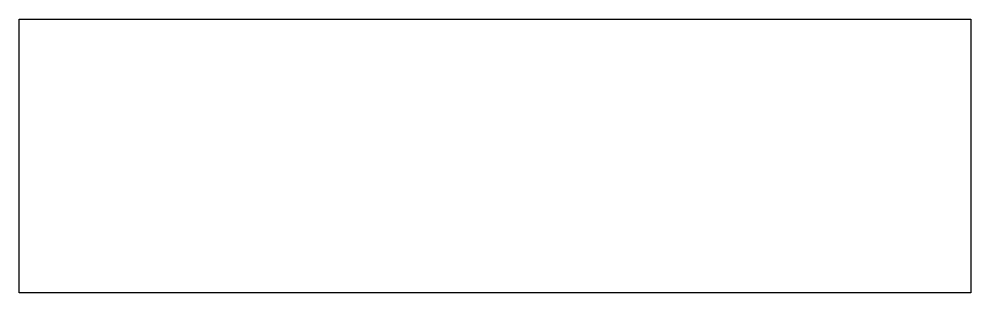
# Model space of a CAD drawing. Extents: x -160 to 160, y -46 to 46.
import ezdxf

# ---------------------------------------------------------------- set-up
doc = ezdxf.new("R2010")
doc.units = 0
doc.layers.add('EBENE_1', color=7, linetype='CONTINUOUS')

msp = doc.modelspace()

# ---------------------------------------------------------------- linework, layer by layer
at = {"layer": 'EBENE_1', "color": 250}
msp.add_lwpolyline([(160, -46.04), (-160, -46.04), (-160, 46.04), (160, 46.04), (160, -46.04)], dxfattribs=at)

doc.saveas('drawing.dxf')
